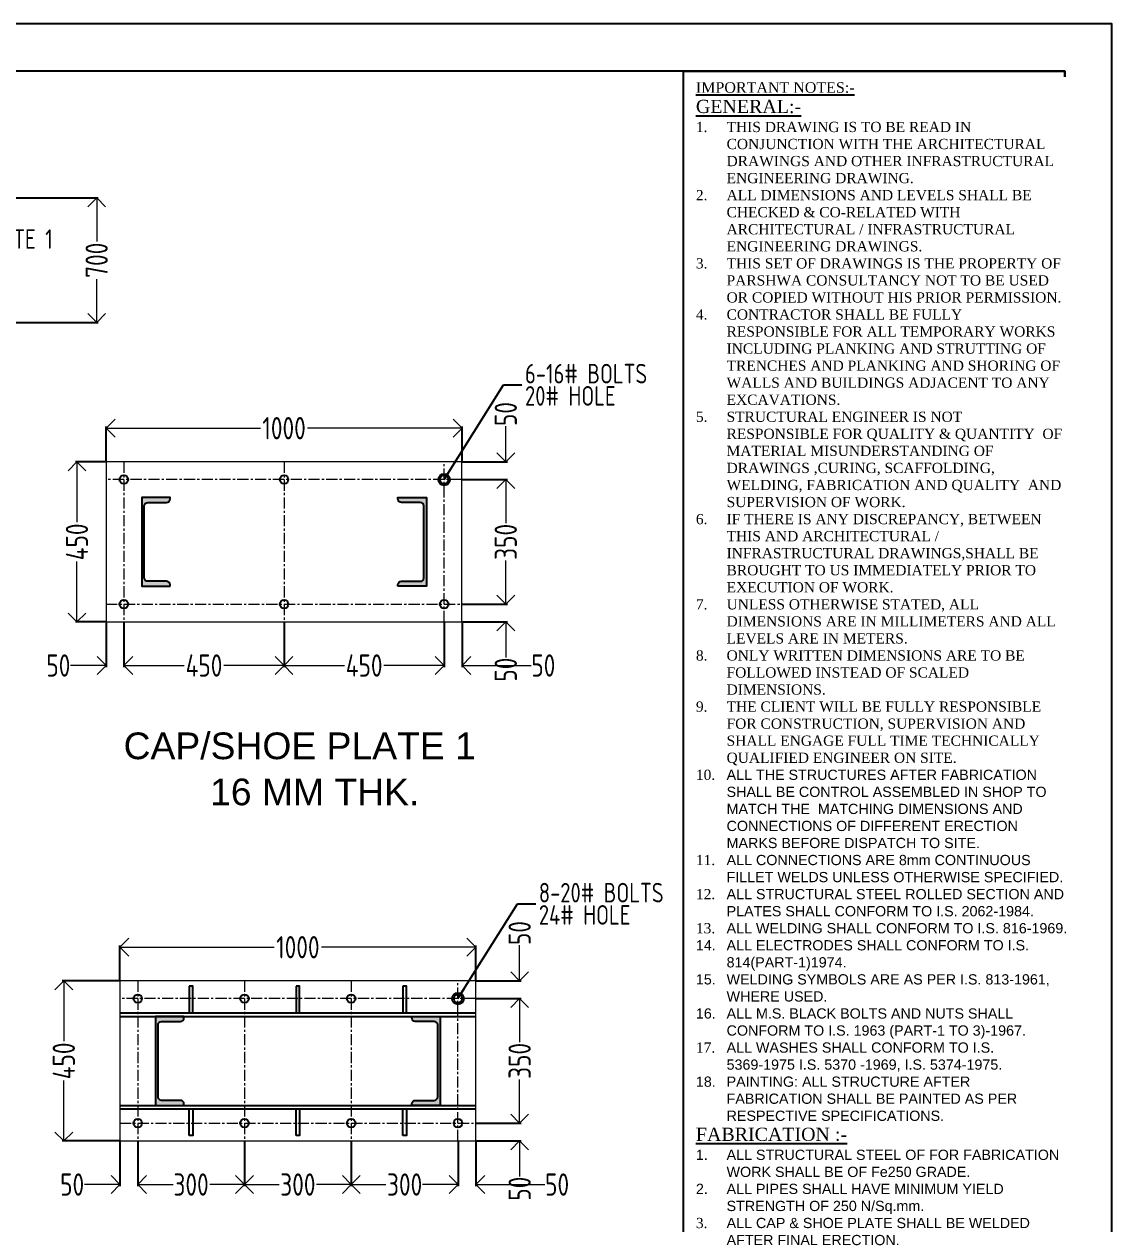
# Model space of a CAD drawing. Header units: millimetres. Extents: x 3470347 to 5996549, y -3470518 to 17149644.
# Drawn here: x 4835310 to 4847539, y 6962836 to 6976327 of the extents above; entities that cross this region are included whole.
import ezdxf

# ---------------------------------------------------------------- set-up
doc = ezdxf.new("R2010")
doc.units = ezdxf.units.MM
doc.header["$MEASUREMENT"] = 0
doc.header["$PDMODE"] = 35
doc.header["$PDSIZE"] = -5
doc.linetypes.add('CENTERX2', pattern=[4, 2.5, -0.5, 0.5, -0.5])
doc.layers.get('0').update_dxf_attribs({"linetype": 'CONTINUOUS', "lineweight": 25})
doc.layers.get('DEFPOINTS').update_dxf_attribs({"linetype": 'CONTINUOUS', "lineweight": 25})
for name, color, linetype, lineweight in [('GB', 2, 'CONTINUOUS', 20), ('rDIMension', 1, 'CONTINUOUS', 18), ('rRCC 1', 3, 'CONTINUOUS', 25), ('SHEET', 7, 'CONTINUOUS', 15)]:
    doc.layers.add(name, color=color, linetype=linetype, lineweight=lineweight)
doc.layers.add('Grid', color=44, linetype='CONTINUOUS')
doc.styles.add('Aerial', font='times.ttf')
doc.styles.add('Arial', font='arial.ttf', dxfattribs={"height": 0.2})
doc.styles.add('DIM', font='geniso.shx', dxfattribs={"width": 0.85})
doc.dimstyles.new('ST-100', dxfattribs={"dimscale": 100, "dimtxt": 7, "dimasz": 5, "dimexe": 0.18, "dimexo": 0.0625, "dimgap": 0.2, "dimtad": 0, "dimdec": 0, "dimzin": 0, "dimdsep": 46, "dimtxsty": 'DIM', "dimblk": 'OPEN90', "dimcen": 0.09, "dimclrd": 256, "dimclrt": 7, "dimadec": 0, "dimazin": 0, "dimtfac": 1, "dimtdec": 0, "dimtofl": 0, "dimtmove": 0, "dimatfit": 3, "dimldrblk": 'OPEN90', "dimfxl": 1, "dimtolj": 1, "dimtzin": 0, "dimlwd": -1, "dimarcsym": 0})
doc.dimstyles.new('ST-25', dxfattribs={"dimscale": 100, "dimtxt": 2.5, "dimasz": 2, "dimexe": 0.18, "dimexo": 0.0625, "dimgap": 0.2, "dimtad": 0, "dimdec": 0, "dimlfac": 0.25, "dimzin": 0, "dimdsep": 46, "dimtxsty": 'DIM', "dimblk": 'OPEN90', "dimcen": 0.09, "dimclrd": 256, "dimclrt": 7, "dimadec": 0, "dimazin": 0, "dimtfac": 1, "dimtdec": 0, "dimtofl": 0, "dimtmove": 0, "dimatfit": 3, "dimldrblk": 'OPEN90', "dimfxl": 1, "dimtolj": 1, "dimtzin": 0, "dimlwd": -1, "dimarcsym": 0})
doc.dimstyles.new('ST-50', dxfattribs={"dimscale": 100, "dimtxt": 2.5, "dimasz": 2, "dimexe": 0.18, "dimexo": 0.0625, "dimgap": 0.2, "dimtad": 0, "dimdec": 0, "dimlfac": 0.5, "dimzin": 0, "dimdsep": 46, "dimtxsty": 'DIM', "dimblk": 'OPEN90', "dimcen": 0.09, "dimclrd": 256, "dimclrt": 7, "dimadec": 0, "dimazin": 0, "dimtfac": 1, "dimtdec": 0, "dimtofl": 0, "dimtmove": 0, "dimatfit": 3, "dimldrblk": 'OPEN90', "dimfxl": 1, "dimtolj": 1, "dimtzin": 0, "dimlwd": -1, "dimarcsym": 0})

# ---------------------------------------------------------------- blocks, each defined once
blk = doc.blocks.new('_Open90')
at = {"color": 0, "linetype": 'ByBlock', "lineweight": -2}
for p, q in [((0, 0), (-1, 0)), ((-0.5, 0.5), (0, 0)), ((0, 0), (-0.5, -0.5))]:
    blk.add_line(p, q, dxfattribs=at)
blk = doc.blocks.new('*D686')
at = {"layer": 'DEFPOINTS', "color": 0}
for p in [(4832503, 6974371), (4832503, 6972971), (4836127, 6972971)]:
    blk.add_point(p, dxfattribs=at)
at = {"layer": 'rDIMension', "color": 0, "linetype": 'ByBlock', "lineweight": -2, "ltscale": 0.3}
for p, q in [((4832509, 6974371), (4836145, 6974371)), ((4832509, 6972971), (4836145, 6972971))]:
    blk.add_line(p, q, dxfattribs=at)
at = {"layer": 'rDIMension', "linetype": 'ByBlock', "ltscale": 0.3}
for p, q in [((4836127, 6974171), (4836127, 6973883)), ((4836127, 6973171), (4836127, 6973460))]:
    blk.add_line(p, q, dxfattribs=at)
at = {"layer": 'rDIMension', "xscale": 200, "yscale": 200, "zscale": 200}
for p, rotation in [((4836127, 6974371), 90), ((4836127, 6972971), 270)]:
    blk.add_blockref('_Open90', p, dxfattribs=dict(at, rotation=rotation))
at = {"layer": 'rDIMension', "color": 7, "insert": (4836127, 6973671), "char_height": 250, "attachment_point": 5, "rotation": 90, "style": 'DIM'}
blk.add_mtext('\\A1;700', dxfattribs=at)
blk = doc.blocks.new('*D712')
at = {"layer": 'DEFPOINTS', "color": 0}
for p in [(4840233, 6971783), (4836233, 6971405), (4840233, 6971405)]:
    blk.add_point(p, dxfattribs=at)
at = {"layer": 'rDIMension', "color": 0, "lineweight": -2}
for p, q in [((4836233, 6971411), (4836233, 6971801)), ((4840233, 6971411), (4840233, 6971801))]:
    blk.add_line(p, q, dxfattribs=at)
at = {"layer": 'rDIMension'}
for p, q in [((4836433, 6971783), (4837968, 6971783)), ((4840033, 6971783), (4838497, 6971783))]:
    blk.add_line(p, q, dxfattribs=at)
at = {"layer": 'rDIMension', "xscale": 200, "yscale": 200, "zscale": 200, "rotation": 180}
blk.add_blockref('_Open90', (4836233, 6971783), dxfattribs=at)
at = {"layer": 'rDIMension', "xscale": 200, "yscale": 200, "zscale": 200}
blk.add_blockref('_Open90', (4840233, 6971783), dxfattribs=at)
at = {"layer": 'rDIMension', "color": 7, "insert": (4838233, 6971783), "char_height": 250, "attachment_point": 5, "style": 'DIM'}
blk.add_mtext('\\A1;1000', dxfattribs=at)
blk = doc.blocks.new('*D713')
at = {"layer": 'DEFPOINTS', "color": 0}
for p in [(4836233, 6971405), (4835905, 6969605), (4836233, 6969605)]:
    blk.add_point(p, dxfattribs=at)
at = {"layer": 'rDIMension', "color": 0, "lineweight": -2}
for p, q in [((4836226, 6971405), (4835887, 6971405)), ((4836226, 6969605), (4835887, 6969605))]:
    blk.add_line(p, q, dxfattribs=at)
at = {"layer": 'rDIMension'}
for p, q in [((4835905, 6971205), (4835905, 6970727)), ((4835905, 6969805), (4835905, 6970283))]:
    blk.add_line(p, q, dxfattribs=at)
at = {"layer": 'rDIMension', "xscale": 200, "yscale": 200, "zscale": 200}
for p, rotation in [((4835905, 6971405), 90), ((4835905, 6969605), 270)]:
    blk.add_blockref('_Open90', p, dxfattribs=dict(at, rotation=rotation))
at = {"layer": 'rDIMension', "color": 7, "insert": (4835905, 6970505), "char_height": 250, "attachment_point": 5, "rotation": 90, "style": 'DIM'}
blk.add_mtext('\\A1;450', dxfattribs=at)
blk = doc.blocks.new('*D714')
at = {"layer": 'DEFPOINTS', "color": 0}
for p in [(4840233, 6971405), (4840725, 6971405), (4840233, 6971205)]:
    blk.add_point(p, dxfattribs=at)
at = {"layer": 'rDIMension'}
for p, q in [((4840725, 6971605), (4840725, 6971805)), ((4840725, 6971005), (4840725, 6970805))]:
    blk.add_line(p, q, dxfattribs=at)
at = {"layer": 'rDIMension', "color": 0, "lineweight": -2}
for p, q in [((4840239, 6971405), (4840743, 6971405)), ((4840239, 6971205), (4840743, 6971205))]:
    blk.add_line(p, q, dxfattribs=at)
at = {"layer": 'rDIMension', "xscale": 200, "yscale": 200, "zscale": 200}
for p, rotation in [((4840725, 6971405), 270), ((4840725, 6971205), 90)]:
    blk.add_blockref('_Open90', p, dxfattribs=dict(at, rotation=rotation))
at = {"layer": 'rDIMension', "color": 7, "insert": (4840725, 6971942), "char_height": 250, "attachment_point": 5, "rotation": 90, "style": 'DIM'}
blk.add_mtext('\\A1;50', dxfattribs=at)
blk = doc.blocks.new('*D715')
at = {"layer": 'DEFPOINTS', "color": 0}
for p in [(4840233, 6971205), (4840233, 6969805), (4840725, 6969805)]:
    blk.add_point(p, dxfattribs=at)
at = {"layer": 'rDIMension', "color": 0, "lineweight": -2}
for p, q in [((4840239, 6971205), (4840743, 6971205)), ((4840239, 6969805), (4840743, 6969805))]:
    blk.add_line(p, q, dxfattribs=at)
at = {"layer": 'rDIMension'}
for p, q in [((4840725, 6971005), (4840725, 6970716)), ((4840725, 6970005), (4840725, 6970294))]:
    blk.add_line(p, q, dxfattribs=at)
at = {"layer": 'rDIMension', "xscale": 200, "yscale": 200, "zscale": 200}
for p, rotation in [((4840725, 6971205), 90), ((4840725, 6969805), 270)]:
    blk.add_blockref('_Open90', p, dxfattribs=dict(at, rotation=rotation))
at = {"layer": 'rDIMension', "color": 7, "insert": (4840725, 6970505), "char_height": 250, "attachment_point": 5, "rotation": 90, "style": 'DIM'}
blk.add_mtext('\\A1;350', dxfattribs=at)
blk = doc.blocks.new('*D716')
at = {"layer": 'DEFPOINTS', "color": 0}
for p in [(4840233, 6969805), (4840233, 6969605), (4840725, 6969605)]:
    blk.add_point(p, dxfattribs=at)
at = {"layer": 'rDIMension'}
for p, q in [((4840725, 6970005), (4840725, 6970205)), ((4840725, 6969405), (4840725, 6969205))]:
    blk.add_line(p, q, dxfattribs=at)
at = {"layer": 'rDIMension', "color": 0, "lineweight": -2}
for p, q in [((4840239, 6969805), (4840743, 6969805)), ((4840239, 6969605), (4840743, 6969605))]:
    blk.add_line(p, q, dxfattribs=at)
at = {"layer": 'rDIMension', "xscale": 200, "yscale": 200, "zscale": 200}
for p, rotation in [((4840725, 6969805), 270), ((4840725, 6969605), 90)]:
    blk.add_blockref('_Open90', p, dxfattribs=dict(at, rotation=rotation))
at = {"layer": 'rDIMension', "color": 7, "insert": (4840725, 6969068), "char_height": 250, "attachment_point": 5, "rotation": 90, "style": 'DIM'}
blk.add_mtext('\\A1;50', dxfattribs=at)
blk = doc.blocks.new('*D717')
at = {"layer": 'DEFPOINTS', "color": 0}
for p in [(4840033, 6969605), (4840233, 6969605), (4840233, 6969115)]:
    blk.add_point(p, dxfattribs=at)
at = {"layer": 'rDIMension', "color": 0, "lineweight": -2}
for p, q in [((4840033, 6969599), (4840033, 6969097)), ((4840233, 6969599), (4840233, 6969097))]:
    blk.add_line(p, q, dxfattribs=at)
at = {"layer": 'rDIMension'}
for p, q in [((4839833, 6969115), (4839633, 6969115)), ((4840433, 6969115), (4841010, 6969115))]:
    blk.add_line(p, q, dxfattribs=at)
at = {"layer": 'rDIMension', "xscale": 200, "yscale": 200, "zscale": 200}
blk.add_blockref('_Open90', (4840033, 6969115), dxfattribs=at)
at = {"layer": 'rDIMension', "xscale": 200, "yscale": 200, "zscale": 200, "rotation": 180}
blk.add_blockref('_Open90', (4840233, 6969115), dxfattribs=at)
at = {"layer": 'rDIMension', "color": 7, "insert": (4841147, 6969115), "char_height": 250, "attachment_point": 5, "style": 'DIM'}
blk.add_mtext('\\A1;50', dxfattribs=at)
blk = doc.blocks.new('*D718')
at = {"layer": 'DEFPOINTS', "color": 0}
for p in [(4838233, 6969605), (4840033, 6969605), (4840033, 6969115)]:
    blk.add_point(p, dxfattribs=at)
at = {"layer": 'rDIMension', "color": 0, "lineweight": -2}
for p, q in [((4838233, 6969599), (4838233, 6969097)), ((4840033, 6969599), (4840033, 6969097))]:
    blk.add_line(p, q, dxfattribs=at)
at = {"layer": 'rDIMension'}
for p, q in [((4838433, 6969115), (4838911, 6969115)), ((4839833, 6969115), (4839355, 6969115))]:
    blk.add_line(p, q, dxfattribs=at)
at = {"layer": 'rDIMension', "xscale": 200, "yscale": 200, "zscale": 200, "rotation": 180}
blk.add_blockref('_Open90', (4838233, 6969115), dxfattribs=at)
at = {"layer": 'rDIMension', "xscale": 200, "yscale": 200, "zscale": 200}
blk.add_blockref('_Open90', (4840033, 6969115), dxfattribs=at)
at = {"layer": 'rDIMension', "color": 7, "insert": (4839133, 6969115), "char_height": 250, "attachment_point": 5, "style": 'DIM'}
blk.add_mtext('\\A1;450', dxfattribs=at)
blk = doc.blocks.new('*D719')
at = {"layer": 'DEFPOINTS', "color": 0}
for p in [(4836433, 6969605), (4838233, 6969605), (4838233, 6969115)]:
    blk.add_point(p, dxfattribs=at)
at = {"layer": 'rDIMension', "color": 0, "lineweight": -2}
for p, q in [((4836433, 6969599), (4836433, 6969097)), ((4838233, 6969599), (4838233, 6969097))]:
    blk.add_line(p, q, dxfattribs=at)
at = {"layer": 'rDIMension'}
for p, q in [((4836633, 6969115), (4837111, 6969115)), ((4838033, 6969115), (4837555, 6969115))]:
    blk.add_line(p, q, dxfattribs=at)
at = {"layer": 'rDIMension', "xscale": 200, "yscale": 200, "zscale": 200, "rotation": 180}
blk.add_blockref('_Open90', (4836433, 6969115), dxfattribs=at)
at = {"layer": 'rDIMension', "xscale": 200, "yscale": 200, "zscale": 200}
blk.add_blockref('_Open90', (4838233, 6969115), dxfattribs=at)
at = {"layer": 'rDIMension', "color": 7, "insert": (4837333, 6969115), "char_height": 250, "attachment_point": 5, "style": 'DIM'}
blk.add_mtext('\\A1;450', dxfattribs=at)
blk = doc.blocks.new('*D720')
at = {"layer": 'DEFPOINTS', "color": 0}
for p in [(4836233, 6969605), (4836433, 6969605), (4836433, 6969115)]:
    blk.add_point(p, dxfattribs=at)
at = {"layer": 'rDIMension', "color": 0, "lineweight": -2}
for p, q in [((4836233, 6969599), (4836233, 6969097)), ((4836433, 6969599), (4836433, 6969097))]:
    blk.add_line(p, q, dxfattribs=at)
at = {"layer": 'rDIMension'}
for p, q in [((4836033, 6969115), (4835833, 6969115)), ((4836633, 6969115), (4836833, 6969115))]:
    blk.add_line(p, q, dxfattribs=at)
at = {"layer": 'rDIMension', "xscale": 200, "yscale": 200, "zscale": 200}
blk.add_blockref('_Open90', (4836233, 6969115), dxfattribs=at)
at = {"layer": 'rDIMension', "xscale": 200, "yscale": 200, "zscale": 200, "rotation": 180}
blk.add_blockref('_Open90', (4836433, 6969115), dxfattribs=at)
at = {"layer": 'rDIMension', "color": 7, "insert": (4835696, 6969115), "char_height": 250, "attachment_point": 5, "style": 'DIM'}
blk.add_mtext('\\A1;50', dxfattribs=at)
blk = doc.blocks.new('*D721')
at = {"layer": 'DEFPOINTS', "color": 0}
for p in [(4840388, 6965948), (4836388, 6965570), (4840388, 6965570)]:
    blk.add_point(p, dxfattribs=at)
at = {"layer": 'rDIMension', "color": 0, "lineweight": -2}
for p, q in [((4836388, 6965576), (4836388, 6965966)), ((4840388, 6965576), (4840388, 6965966))]:
    blk.add_line(p, q, dxfattribs=at)
at = {"layer": 'rDIMension'}
for p, q in [((4836588, 6965948), (4838123, 6965948)), ((4840188, 6965948), (4838652, 6965948))]:
    blk.add_line(p, q, dxfattribs=at)
at = {"layer": 'rDIMension', "xscale": 200, "yscale": 200, "zscale": 200, "rotation": 180}
blk.add_blockref('_Open90', (4836388, 6965948), dxfattribs=at)
at = {"layer": 'rDIMension', "xscale": 200, "yscale": 200, "zscale": 200}
blk.add_blockref('_Open90', (4840388, 6965948), dxfattribs=at)
at = {"layer": 'rDIMension', "color": 7, "insert": (4838388, 6965948), "char_height": 250, "attachment_point": 5, "style": 'DIM'}
blk.add_mtext('\\A1;1000', dxfattribs=at)
blk = doc.blocks.new('*D722')
at = {"layer": 'DEFPOINTS', "color": 0}
for p in [(4836388, 6965570), (4835757, 6963770), (4836388, 6963770)]:
    blk.add_point(p, dxfattribs=at)
at = {"layer": 'rDIMension', "color": 0, "lineweight": -2}
for p, q in [((4836382, 6965570), (4835739, 6965570)), ((4836382, 6963770), (4835739, 6963770))]:
    blk.add_line(p, q, dxfattribs=at)
at = {"layer": 'rDIMension'}
for p, q in [((4835757, 6965370), (4835757, 6964892)), ((4835757, 6963970), (4835757, 6964448))]:
    blk.add_line(p, q, dxfattribs=at)
at = {"layer": 'rDIMension', "xscale": 200, "yscale": 200, "zscale": 200}
for p, rotation in [((4835757, 6965570), 90), ((4835757, 6963770), 270)]:
    blk.add_blockref('_Open90', p, dxfattribs=dict(at, rotation=rotation))
at = {"layer": 'rDIMension', "color": 7, "insert": (4835757, 6964670), "char_height": 250, "attachment_point": 5, "rotation": 90, "style": 'DIM'}
blk.add_mtext('\\A1;450', dxfattribs=at)
blk = doc.blocks.new('*D723')
at = {"layer": 'DEFPOINTS', "color": 0}
for p in [(4840388, 6965570), (4840881, 6965570), (4840388, 6965370)]:
    blk.add_point(p, dxfattribs=at)
at = {"layer": 'rDIMension'}
for p, q in [((4840881, 6965770), (4840881, 6965970)), ((4840881, 6965170), (4840881, 6964970))]:
    blk.add_line(p, q, dxfattribs=at)
at = {"layer": 'rDIMension', "color": 0, "lineweight": -2}
for p, q in [((4840394, 6965570), (4840899, 6965570)), ((4840394, 6965370), (4840899, 6965370))]:
    blk.add_line(p, q, dxfattribs=at)
at = {"layer": 'rDIMension', "xscale": 200, "yscale": 200, "zscale": 200}
for p, rotation in [((4840881, 6965570), 270), ((4840881, 6965370), 90)]:
    blk.add_blockref('_Open90', p, dxfattribs=dict(at, rotation=rotation))
at = {"layer": 'rDIMension', "color": 7, "insert": (4840881, 6966107), "char_height": 250, "attachment_point": 5, "rotation": 90, "style": 'DIM'}
blk.add_mtext('\\A1;50', dxfattribs=at)
blk = doc.blocks.new('*D724')
at = {"layer": 'DEFPOINTS', "color": 0}
for p in [(4840388, 6965370), (4840388, 6963970), (4840881, 6963970)]:
    blk.add_point(p, dxfattribs=at)
at = {"layer": 'rDIMension', "color": 0, "lineweight": -2}
for p, q in [((4840394, 6965370), (4840899, 6965370)), ((4840394, 6963970), (4840899, 6963970))]:
    blk.add_line(p, q, dxfattribs=at)
at = {"layer": 'rDIMension'}
for p, q in [((4840881, 6965170), (4840881, 6964882)), ((4840881, 6964170), (4840881, 6964459))]:
    blk.add_line(p, q, dxfattribs=at)
at = {"layer": 'rDIMension', "xscale": 200, "yscale": 200, "zscale": 200}
for p, rotation in [((4840881, 6965370), 90), ((4840881, 6963970), 270)]:
    blk.add_blockref('_Open90', p, dxfattribs=dict(at, rotation=rotation))
at = {"layer": 'rDIMension', "color": 7, "insert": (4840881, 6964670), "char_height": 250, "attachment_point": 5, "rotation": 90, "style": 'DIM'}
blk.add_mtext('\\A1;350', dxfattribs=at)
blk = doc.blocks.new('*D725')
at = {"layer": 'DEFPOINTS', "color": 0}
for p in [(4840388, 6963970), (4840388, 6963770), (4840881, 6963770)]:
    blk.add_point(p, dxfattribs=at)
at = {"layer": 'rDIMension'}
for p, q in [((4840881, 6964170), (4840881, 6964370)), ((4840881, 6963570), (4840881, 6963370))]:
    blk.add_line(p, q, dxfattribs=at)
at = {"layer": 'rDIMension', "color": 0, "lineweight": -2}
for p, q in [((4840394, 6963970), (4840899, 6963970)), ((4840394, 6963770), (4840899, 6963770))]:
    blk.add_line(p, q, dxfattribs=at)
at = {"layer": 'rDIMension', "xscale": 200, "yscale": 200, "zscale": 200}
for p, rotation in [((4840881, 6963970), 270), ((4840881, 6963770), 90)]:
    blk.add_blockref('_Open90', p, dxfattribs=dict(at, rotation=rotation))
at = {"layer": 'rDIMension', "color": 7, "insert": (4840881, 6963233), "char_height": 250, "attachment_point": 5, "rotation": 90, "style": 'DIM'}
blk.add_mtext('\\A1;50', dxfattribs=at)
blk = doc.blocks.new('*D726')
at = {"layer": 'DEFPOINTS', "color": 0}
for p in [(4840188, 6963770), (4840388, 6963770), (4840388, 6963280)]:
    blk.add_point(p, dxfattribs=at)
at = {"layer": 'rDIMension', "color": 0, "lineweight": -2}
for p, q in [((4840188, 6963764), (4840188, 6963262)), ((4840388, 6963764), (4840388, 6963262))]:
    blk.add_line(p, q, dxfattribs=at)
at = {"layer": 'rDIMension'}
for p, q in [((4839988, 6963280), (4839788, 6963280)), ((4840588, 6963280), (4841165, 6963280))]:
    blk.add_line(p, q, dxfattribs=at)
at = {"layer": 'rDIMension', "xscale": 200, "yscale": 200, "zscale": 200}
blk.add_blockref('_Open90', (4840188, 6963280), dxfattribs=at)
at = {"layer": 'rDIMension', "xscale": 200, "yscale": 200, "zscale": 200, "rotation": 180}
blk.add_blockref('_Open90', (4840388, 6963280), dxfattribs=at)
at = {"layer": 'rDIMension', "color": 7, "insert": (4841302, 6963280), "char_height": 250, "attachment_point": 5, "style": 'DIM'}
blk.add_mtext('\\A1;50', dxfattribs=at)
blk = doc.blocks.new('*D727')
at = {"layer": 'DEFPOINTS', "color": 0}
for p in [(4838988, 6963770), (4840188, 6963770), (4840188, 6963280)]:
    blk.add_point(p, dxfattribs=at)
at = {"layer": 'rDIMension', "color": 0, "lineweight": -2}
for p, q in [((4838988, 6963764), (4838988, 6963262)), ((4840188, 6963764), (4840188, 6963262))]:
    blk.add_line(p, q, dxfattribs=at)
at = {"layer": 'rDIMension'}
for p, q in [((4839188, 6963280), (4839377, 6963280)), ((4839988, 6963280), (4839799, 6963280))]:
    blk.add_line(p, q, dxfattribs=at)
at = {"layer": 'rDIMension', "xscale": 200, "yscale": 200, "zscale": 200, "rotation": 180}
blk.add_blockref('_Open90', (4838988, 6963280), dxfattribs=at)
at = {"layer": 'rDIMension', "xscale": 200, "yscale": 200, "zscale": 200}
blk.add_blockref('_Open90', (4840188, 6963280), dxfattribs=at)
at = {"layer": 'rDIMension', "color": 7, "insert": (4839588, 6963280), "char_height": 250, "attachment_point": 5, "style": 'DIM'}
blk.add_mtext('\\A1;300', dxfattribs=at)
blk = doc.blocks.new('*D728')
at = {"layer": 'DEFPOINTS', "color": 0}
for p in [(4837788, 6963770), (4838988, 6963764), (4838988, 6963280)]:
    blk.add_point(p, dxfattribs=at)
at = {"layer": 'rDIMension', "color": 0, "lineweight": -2}
for p, q in [((4837788, 6963764), (4837788, 6963262)), ((4838988, 6963758), (4838988, 6963262))]:
    blk.add_line(p, q, dxfattribs=at)
at = {"layer": 'rDIMension'}
for p, q in [((4837988, 6963280), (4838177, 6963280)), ((4838788, 6963280), (4838599, 6963280))]:
    blk.add_line(p, q, dxfattribs=at)
at = {"layer": 'rDIMension', "xscale": 200, "yscale": 200, "zscale": 200, "rotation": 180}
blk.add_blockref('_Open90', (4837788, 6963280), dxfattribs=at)
at = {"layer": 'rDIMension', "xscale": 200, "yscale": 200, "zscale": 200}
blk.add_blockref('_Open90', (4838988, 6963280), dxfattribs=at)
at = {"layer": 'rDIMension', "color": 7, "insert": (4838388, 6963280), "char_height": 250, "attachment_point": 5, "style": 'DIM'}
blk.add_mtext('\\A1;300', dxfattribs=at)
blk = doc.blocks.new('*D729')
at = {"layer": 'DEFPOINTS', "color": 0}
for p in [(4836588, 6963770), (4837788, 6963770), (4837788, 6963280)]:
    blk.add_point(p, dxfattribs=at)
at = {"layer": 'rDIMension', "color": 0, "lineweight": -2}
for p, q in [((4836588, 6963764), (4836588, 6963262)), ((4837788, 6963764), (4837788, 6963262))]:
    blk.add_line(p, q, dxfattribs=at)
at = {"layer": 'rDIMension'}
for p, q in [((4836788, 6963280), (4836977, 6963280)), ((4837588, 6963280), (4837399, 6963280))]:
    blk.add_line(p, q, dxfattribs=at)
at = {"layer": 'rDIMension', "xscale": 200, "yscale": 200, "zscale": 200, "rotation": 180}
blk.add_blockref('_Open90', (4836588, 6963280), dxfattribs=at)
at = {"layer": 'rDIMension', "xscale": 200, "yscale": 200, "zscale": 200}
blk.add_blockref('_Open90', (4837788, 6963280), dxfattribs=at)
at = {"layer": 'rDIMension', "color": 7, "insert": (4837188, 6963280), "char_height": 250, "attachment_point": 5, "style": 'DIM'}
blk.add_mtext('\\A1;300', dxfattribs=at)
blk = doc.blocks.new('*D730')
at = {"layer": 'DEFPOINTS', "color": 0}
for p in [(4836388, 6963770), (4836588, 6963770), (4836588, 6963280)]:
    blk.add_point(p, dxfattribs=at)
at = {"layer": 'rDIMension', "color": 0, "lineweight": -2}
for p, q in [((4836388, 6963764), (4836388, 6963262)), ((4836588, 6963764), (4836588, 6963262))]:
    blk.add_line(p, q, dxfattribs=at)
at = {"layer": 'rDIMension'}
for p, q in [((4836188, 6963280), (4835988, 6963280)), ((4836788, 6963280), (4836988, 6963280))]:
    blk.add_line(p, q, dxfattribs=at)
at = {"layer": 'rDIMension', "xscale": 200, "yscale": 200, "zscale": 200}
blk.add_blockref('_Open90', (4836388, 6963280), dxfattribs=at)
at = {"layer": 'rDIMension', "xscale": 200, "yscale": 200, "zscale": 200, "rotation": 180}
blk.add_blockref('_Open90', (4836588, 6963280), dxfattribs=at)
at = {"layer": 'rDIMension', "color": 7, "insert": (4835851, 6963280), "char_height": 250, "attachment_point": 5, "style": 'DIM'}
blk.add_mtext('\\A1;50', dxfattribs=at)

msp = doc.modelspace()

# ---------------------------------------------------------------- hatches: boundary and pattern name
at = {"transparency": 33554559}
h = msp.add_hatch(color=1, dxfattribs=at)
h.dxf.hatch_style = 1
h.paths.add_polyline_path([(4836632.59, 6970005.16), (4836632.59, 6971005.16), (4836952.59, 6971005.16), (4836952.59, 6970988.76, -0.41421356), (4836912.59, 6970948.76), (4836700.99, 6970948.76, 0.41421356), (4836660.99, 6970908.76), (4836660.99, 6970101.56, 0.41421356), (4836700.99, 6970061.56), (4836912.59, 6970061.56, -0.41421356), (4836952.59, 6970021.56), (4836952.59, 6970005.16)])
h = msp.add_hatch(color=1, dxfattribs=at)
h.dxf.hatch_style = 1
h.paths.add_polyline_path([(4839832.59, 6970005.16), (4839832.59, 6971005.16), (4839512.59, 6971005.16), (4839512.59, 6970988.76, 0.41421356), (4839552.59, 6970948.76), (4839764.19, 6970948.76, -0.41421356), (4839804.19, 6970908.76), (4839804.19, 6970101.56, -0.41421356), (4839764.19, 6970061.56), (4839552.59, 6970061.56, 0.41421356), (4839512.59, 6970021.56), (4839512.59, 6970005.16)])
h = msp.add_hatch(color=1, dxfattribs=at)
h.dxf.hatch_style = 1
h.paths.add_polyline_path([(4836787.87, 6964170.21), (4836787.87, 6965170.21), (4837107.87, 6965170.21), (4837107.87, 6965153.81, -0.41421356), (4837067.87, 6965113.81), (4836856.27, 6965113.81, 0.41421356), (4836816.27, 6965073.81), (4836816.27, 6964266.61, 0.41421356), (4836856.27, 6964226.61), (4837067.87, 6964226.61, -0.41421356), (4837107.87, 6964186.61), (4837107.87, 6964170.21)])
h = msp.add_hatch(color=1, dxfattribs=at)
h.dxf.hatch_style = 1
h.paths.add_polyline_path([(4839987.87, 6964170.21), (4839987.87, 6965170.21), (4839667.87, 6965170.21), (4839667.87, 6965153.81, 0.41421356), (4839707.87, 6965113.81), (4839919.47, 6965113.81, -0.41421356), (4839959.47, 6965073.81), (4839959.47, 6964266.61, -0.41421356), (4839919.47, 6964226.61), (4839707.87, 6964226.61, 0.41421356), (4839667.87, 6964186.61), (4839667.87, 6964170.21)])

# ---------------------------------------------------------------- linework, layer by layer
at = {"color": 192, "lineweight": 25, "elevation": 0}
msp.add_lwpolyline([(4827883.77, 6976326.99), (4827883.77, 6948528.95), (4847538.97, 6948528.95), (4847538.97, 6976326.99)], close=True, dxfattribs=at)
at = {"lineweight": 25, "elevation": 0}
msp.add_lwpolyline([(4847010.48, 6961838.76), (4842721.85, 6961838.76), (4842721.85, 6975797.5), (4847010.48, 6975797.5)], close=True, dxfattribs=at)
at = {"color": 1, "elevation": 0}
for points in [[(4836952.59, 6970005.16), (4836952.59, 6970021.56, 0.41421356), (4836912.59, 6970061.56), (4836700.99, 6970061.56, -0.41421356), (4836660.99, 6970101.56), (4836660.99, 6970908.76, -0.41421356), (4836700.99, 6970948.76), (4836912.59, 6970948.76, 0.41421356), (4836952.59, 6970988.76), (4836952.59, 6971005.16), (4836632.59, 6971005.16), (4836632.59, 6970005.16)], [(4839512.59, 6970005.16), (4839512.59, 6970021.56, -0.41421356), (4839552.59, 6970061.56), (4839764.19, 6970061.56, 0.41421356), (4839804.19, 6970101.56), (4839804.19, 6970908.76, 0.41421356), (4839764.19, 6970948.76), (4839552.59, 6970948.76, -0.41421356), (4839512.59, 6970988.76), (4839512.59, 6971005.16), (4839832.59, 6971005.16), (4839832.59, 6970005.16)]]:
    msp.add_lwpolyline(points, format="xyb", close=True, dxfattribs=at)
at = {"color": 4}
for points in [[(4837167.87, 6965510.21), (4837167.87, 6965210.21), (4837207.87, 6965210.21), (4837207.87, 6965510.21)], [(4838367.87, 6965510.21), (4838367.87, 6965210.21), (4838407.87, 6965210.21), (4838407.87, 6965510.21)], [(4839567.87, 6965510.21), (4839567.87, 6965210.21), (4839607.87, 6965210.21), (4839607.87, 6965510.21)], [(4837167.87, 6963830.21), (4837167.87, 6964130.21), (4837207.87, 6964130.21), (4837207.87, 6963830.21)], [(4838367.87, 6963830.21), (4838367.87, 6964130.21), (4838407.87, 6964130.21), (4838407.87, 6963830.21)], [(4839567.87, 6963830.21), (4839567.87, 6964130.21), (4839607.87, 6964130.21), (4839607.87, 6963830.21)]]:
    msp.add_lwpolyline(points, close=True, dxfattribs=at)
for points in [[(4836387.87, 6965210.21), (4840387.87, 6965210.21)], [(4836387.87, 6965170.21), (4840387.87, 6965170.21)], [(4836387.87, 6964170.21), (4840387.87, 6964170.21)], [(4836387.87, 6964130.21), (4840387.87, 6964130.21)]]:
    msp.add_lwpolyline(points, dxfattribs=at)
at = {"color": 1}
for points in [[(4837107.87, 6964170.21), (4837107.87, 6964186.61, 0.41421356), (4837067.87, 6964226.61), (4836856.27, 6964226.61, -0.41421356), (4836816.27, 6964266.61), (4836816.27, 6965073.81, -0.41421356), (4836856.27, 6965113.81), (4837067.87, 6965113.81, 0.41421356), (4837107.87, 6965153.81), (4837107.87, 6965170.21), (4836787.87, 6965170.21), (4836787.87, 6964170.21)], [(4839667.87, 6964170.21), (4839667.87, 6964186.61, -0.41421356), (4839707.87, 6964226.61), (4839919.47, 6964226.61, 0.41421356), (4839959.47, 6964266.61), (4839959.47, 6965073.81, 0.41421356), (4839919.47, 6965113.81), (4839707.87, 6965113.81, -0.41421356), (4839667.87, 6965153.81), (4839667.87, 6965170.21), (4839987.87, 6965170.21), (4839987.87, 6964170.21)]]:
    msp.add_lwpolyline(points, format="xyb", close=True, dxfattribs=at)
at = {"color": 2}
for centre in [(4836432.59, 6971205.16, 0), (4838232.59, 6971205.16, 0), (4840032.59, 6971205.16, 0), (4836432.59, 6969805.16, 0), (4838232.59, 6969805.16, 0), (4840032.59, 6969805.16, 0), (4836587.87, 6965370.21), (4837787.87, 6965370.21), (4838987.87, 6965370.21), (4840187.87, 6965370.21), (4836587.87, 6963970.21), (4837787.87, 6963970.21), (4838987.87, 6963970.21), (4840187.87, 6963970.21)]:
    msp.add_circle(centre, 48, dxfattribs=at)
at = {"layer": 'GB', "color": 8, "linetype": 'CENTERX2', "ltscale": 50}
for p, q in [((4836432.59, 6971405.16, 0), (4836432.59, 6969605.16, 0)), ((4838232.59, 6971405.16, 0), (4838232.59, 6969605.16, 0)), ((4840032.59, 6969605.16, 0), (4840032.59, 6971405.16, 0)), ((4840232.59, 6971205.16, 0), (4836232.59, 6971205.16, 0)), ((4836232.59, 6969805.16, 0), (4840232.59, 6969805.16, 0)), ((4836587.87, 6965570.21), (4836587.87, 6963770.21)), ((4837787.87, 6965570.21), (4837787.87, 6963770.21)), ((4838987.87, 6965570.21), (4838987.87, 6963770.21)), ((4840187.87, 6963770.21), (4840187.87, 6965570.21)), ((4840387.87, 6965370.21), (4836387.87, 6965370.21)), ((4836387.87, 6963970.21), (4840387.87, 6963970.21))]:
    msp.add_line(p, q, dxfattribs=at)
at = {"layer": 'GB', "color": 5, "elevation": 0}
msp.add_lwpolyline([(4840232.59, 6969605.16), (4840232.59, 6971405.16), (4836232.59, 6971405.16), (4836232.59, 6969605.16)], close=True, dxfattribs=at)
at = {"layer": 'GB', "color": 5}
msp.add_lwpolyline([(4840387.87, 6963770.21), (4840387.87, 6965570.21), (4836387.87, 6965570.21), (4836387.87, 6963770.21)], close=True, dxfattribs=at)
at = {"layer": 'SHEET', "color": 220, "lineweight": 25, "elevation": 0}
msp.add_lwpolyline([(4828412.27, 6975797.5), (4828412.27, 6949058.44), (4847010.48, 6949058.44), (4847010.48, 6975797.5)], close=True, dxfattribs=at)

# ---------------------------------------------------------------- texts
at = {"layer": 'rRCC 1', "color": 7, "attachment_point": 4}
for s, insert, char_height, style in [('\\A1;CAP/ SHOE PLATE 1', (4833490.47, 6973909.19, 0), 220, 'DIM'), ('\\A1;CAP/SHOE PLATE 1', (4836428.98, 6968209.87), 300, 'Arial'), ('\\A1;16 MM THK.', (4837401.52, 6967691.76), 300, 'Arial')]:
    msp.add_mtext(s, dxfattribs=dict(at, insert=insert, char_height=char_height, style=style))
at = {"layer": 'rRCC 1', "color": 7, "char_height": 220, "attachment_point": 4, "line_spacing_factor": 0.681818, "style": 'DIM'}
for s, insert in [('\\A1;6-16# BOLTS\\P20# HOLE', (4840941.41, 6972271.07, 0)), ('\\A1;8-20# BOLTS\\P24# HOLE', (4841096.69, 6966436.12))]:
    msp.add_mtext(s, dxfattribs=dict(at, insert=insert))

# ---------------------------------------------------------------- dimensions: what is measured, and where the dimension line sits
at = {"layer": 'rDIMension', "color": 1, "linetype": 'ByBlock', "ltscale": 0.3}
dim = msp.add_linear_dim(base=(4836126.52, 6972971.34, 0), p1=(4832502.87, 6974371.34, 0), p2=(4832502.87, 6972971.34, 0), angle=90, dimstyle='ST-50', override={"dimblk": 'Open90'}, dxfattribs=at)
dim.commit()
dim.dimension.update_dxf_attribs({"geometry": '*D686', "text_midpoint": (4836126.52, 6973671.34, 0)})
at = {"layer": 'rDIMension'}
for base, p1, p2, picture, middle in [((4840725.31, 6971405.16), (4840232.59, 6971205.16, 0), (4840232.59, 6971405.16), '*D714', (4840725.31, 6971942.12)), ((4835905.06, 6969605.16), (4836232.59, 6971405.16, 0), (4836232.59, 6969605.16, 0), '*D713', (4835905.06, 6970505.16)), ((4840725.31, 6969805.16), (4840232.59, 6971205.16), (4840232.59, 6969805.16), '*D715', (4840725.31, 6970505.16)), ((4840725.31, 6969605.16), (4840232.59, 6969805.16), (4840232.59, 6969605.16), '*D716', (4840725.31, 6969068.2)), ((4840880.58, 6965570.21, 0), (4840387.87, 6965370.21), (4840387.87, 6965570.21, 0), '*D723', (4840880.58, 6966107.17, 0)), ((4835757.06, 6963770.21, 0), (4836387.87, 6965570.21), (4836387.87, 6963770.21), '*D722', (4835757.06, 6964670.21, 0)), ((4840880.58, 6963970.21, 0), (4840387.87, 6965370.21, 0), (4840387.87, 6963970.21, 0), '*D724', (4840880.58, 6964670.21, 0)), ((4840880.58, 6963770.21, 0), (4840387.87, 6963970.21, 0), (4840387.87, 6963770.21, 0), '*D725', (4840880.58, 6963233.25, 0))]:
    dim = msp.add_linear_dim(base=base, p1=p1, p2=p2, angle=90, dimstyle='ST-25', override={"dimblk": 'Open90'}, dxfattribs=at)
    dim.commit()
    dim.dimension.update_dxf_attribs({"geometry": picture, "text_midpoint": middle})
for base, p1, p2, picture, middle in [((4840232.59, 6971782.89), (4836232.59, 6971405.16, 0), (4840232.59, 6971405.16, 0), '*D712', (4838232.59, 6971782.89)), ((4840387.87, 6965947.94, 0), (4836387.87, 6965570.21), (4840387.87, 6965570.21), '*D721', (4838387.87, 6965947.94, 0))]:
    dim = msp.add_linear_dim(base=base, p1=p1, p2=p2, dimstyle='ST-25', dxfattribs=at)
    dim.commit()
    dim.dimension.update_dxf_attribs({"geometry": picture, "text_midpoint": middle})
for base, p1, p2, picture, middle in [((4836432.59, 6969114.6), (4836232.59, 6969605.16), (4836432.59, 6969605.16), '*D720', (4835695.63, 6969114.6)), ((4840232.59, 6969114.6), (4840032.59, 6969605.16, 0), (4840232.59, 6969605.16), '*D717', (4841146.85, 6969114.6)), ((4836587.87, 6963279.64, 0), (4836387.87, 6963770.21, 0), (4836587.87, 6963770.21, 0), '*D730', (4835850.91, 6963279.64, 0)), ((4840387.87, 6963279.64, 0), (4840187.87, 6963770.21), (4840387.87, 6963770.21, 0), '*D726', (4841302.12, 6963279.64, 0))]:
    dim = msp.add_linear_dim(base=base, p1=p1, p2=p2, dimstyle='ST-25', override={"dimblk": 'Open90'}, dxfattribs=at)
    dim.commit()
    dim.dimension.update_dxf_attribs({"geometry": picture, "text_midpoint": middle, "dimtype": 160})
for base, p1, p2, picture, middle in [((4838232.59, 6969114.6), (4836432.59, 6969605.16, 0), (4838232.59, 6969605.16, 0), '*D719', (4837332.59, 6969114.6)), ((4840032.59, 6969114.6), (4838232.59, 6969605.16, 0), (4840032.59, 6969605.16, 0), '*D718', (4839132.59, 6969114.6)), ((4837787.87, 6963279.64, 0), (4836587.87, 6963770.21), (4837787.87, 6963770.21, 0), '*D729', (4837187.87, 6963279.64, 0)), ((4838987.87, 6963279.64, 0), (4837787.87, 6963770.21), (4838987.87, 6963763.96, 0), '*D728', (4838387.87, 6963279.64, 0)), ((4840187.87, 6963279.64, 0), (4838987.87, 6963770.21), (4840187.87, 6963770.21), '*D727', (4839587.87, 6963279.64, 0))]:
    dim = msp.add_linear_dim(base=base, p1=p1, p2=p2, dimstyle='ST-25', override={"dimblk": 'Open90'}, dxfattribs=at)
    dim.commit()
    dim.dimension.update_dxf_attribs({"geometry": picture, "text_midpoint": middle})

# ---------------------------------------------------------------- leaders
at = {"layer": 'rRCC 1'}
for points in [[(4840032.59, 6971205.16, 0), (4840700.94, 6972271.07, 0), (4840906.62, 6972271.07, 0)], [(4840187.87, 6965370.21), (4840856.22, 6966436.12), (4841061.9, 6966436.12)]]:
    msp.add_leader(points, dimstyle='ST-100', override={"dimasz": 1.3, "dimldrblk": 'Origin'}, dxfattribs=at)

# ---------------------------------------------------------------- next in the draw order: texts
at = {"layer": 'Grid', "color": 7, "lineweight": 25, "insert": (4842862.06, 6975672.95, 0), "char_height": 114.9732, "attachment_point": 1, "style": 'Aerial', "bg_fill": 2}
msp.add_mtext_dynamic_manual_height_columns('{\\H1.035928x;\\L\\C71;IMPORTANT NOTES:-\\P\\H1.245572x;\\C4;GENERAL:-}\\P\\pxi-3,l3,t3;1.^ITHIS DRAWING IS TO BE READ IN CONJUNCTION WITH THE ARCHITECTURAL DRAWINGS AND OTHER INFRASTRUCTURAL ENGINEERING DRAWING.\\P2.^IALL DIMENSIONS AND LEVELS SHALL BE CHECKED & CO-RELATED WITH ARCHITECTURAL / INFRASTRUCTURAL ENGINEERING DRAWINGS.\\P3.^I{\\C0;THIS SET OF DRAWINGS IS THE PROPERTY OF PARSHWA CONSULTANCY NOT TO BE USED OR COPIED WITHOUT HIS PRIOR PERMISSION.\\P4.^ICONTRACTOR SHALL BE FULLY RESPONSIBLE FOR ALL TEMPORARY WORKS INCLUDING PLANKING AND STRUTTING OF TRENCHES AND PLANKING AND SHORING OF WALLS AND BUILDINGS ADJACENT TO ANY EXCAVATIONS.\\P5.^ISTRUCTURAL ENGINEER IS NOT RESPONSIBLE FOR QUALITY & QUANTITY  OF MATERIAL MISUNDERSTANDING OF DRAWINGS ,CURING, SCAFFOLDING, WELDING, FABRICATION AND QUALITY  AND SUPERVISION OF WORK.}\\P6.^IIF THERE IS ANY DISCREPANCY, BETWEEN THIS AND ARCHITECTURAL / INFRASTRUCTURAL DRAWINGS,SHALL BE BROUGHT TO US IMMEDIATELY PRIOR TO \\A1;EXECUTION OF WORK.\\P7.^IUNLESS OTHERWISE STATED, ALL DIMENSIONS ARE IN MILLIMETERS AND ALL LEVELS ARE IN METERS.\\P8.^IONLY WRITTEN DIMENSIONS ARE TO BE FOLLOWED INSTEAD OF SCALED DIMENSIONS.\\P9.^I\\A0;\\C0;THE CLIENT WILL BE FULLY RESPONSIBLE FOR CONSTRUCTION, SUPERVISION AND SHALL ENGAGE FULL TIME TECHNICALLY QUALIFIED ENGINEER ON SITE.\\P\\A1;\\C7;10.^I\\A0;\\fArial|b0|i0|c0|p34;ALL THE STRUCTURES AFTER FABRICATION SHALL BE CONTROL ASSEMBLED IN SHOP TO MATCH THE  MATCHING DIMENSIONS AND CONNECTIONS OF DIFFERENT ERECTION MARKS BEFORE DISPATCH TO SITE.\\P\\A1;\\fTimes New Roman|b0|i0|c0|p18;11.^I\\A0;\\fArial|b0|i0|c0|p34;ALL CONNECTIONS ARE 8mm CONTINUOUS FILLET WELDS UNLESS OTHERWISE SPECIFIED.\\P\\A1;\\fTimes New Roman|b0|i0|c0|p18;12.^I\\A0;\\fArial|b0|i0|c0|p34;ALL STRUCTURAL STEEL ROLLED SECTION AND PLATES SHALL CONFORM TO I.S. 2062-1984.\\P\\A1;\\fTimes New Roman|b0|i0|c0|p18;13.^I\\A0;\\fArial|b0|i0|c0|p34;ALL WELDING SHALL CONFORM TO I.S. 816-1969.\\P14.^IALL ELECTRODES SHALL CONFORM TO I.S. 814(PART-1)1974.\\P15.^IWELDING SYMBOLS ARE AS PER I.S. 813-1961, WHERE USED.\\P16.^IALL M.S. BLACK BOLTS AND NUTS SHALL CONFORM TO I.S. 1963 (PART-1 TO 3)-1967.\\P\\A1;\\fTimes New Roman|b0|i0|c0|p18;17.^I\\A0;\\fArial|b0|i0|c0|p34;ALL WASHES SHALL CONFORM TO I.S. 5369-1975 I.S. 5370 -1969, I.S. 5374-1975.\\P18.^IPAINTING: ALL STRUCTURE AFTER FABRICATION SHALL BE PAINTED AS PER RESPECTIVE SPECIFICATIONS.\\P\\pi0,l0,tz;\\A1;\\fTimes New Roman|b0|i0|c0|p18;\\H1.290323x;\\L\\C4;FABRICATION :-\\P\\pi-3,l3,t3;\\fArial|b0|i0|c0|p34;\\H0.775x;\\l\\C7;1.^I\\A0;ALL STRUCTURAL STEEL OF FOR FABRICATION WORK SHALL BE OF Fe250 GRADE.\\P2.^IALL PIPES SHALL HAVE MINIMUM YIELD STRENGTH OF 250 N/Sq.mm.\\P\\fTimes New Roman|b0|i0|c0|p18;3.^I\\fArial|b0|i0|c0|p34;ALL CAP & SHOE PLATE SHALL BE WELDED AFTER FINAL ERECTION.', width=4145.868, gutter_width=411.57, heights=[38057.4], dxfattribs=at)

doc.saveas('drawing.dxf')
